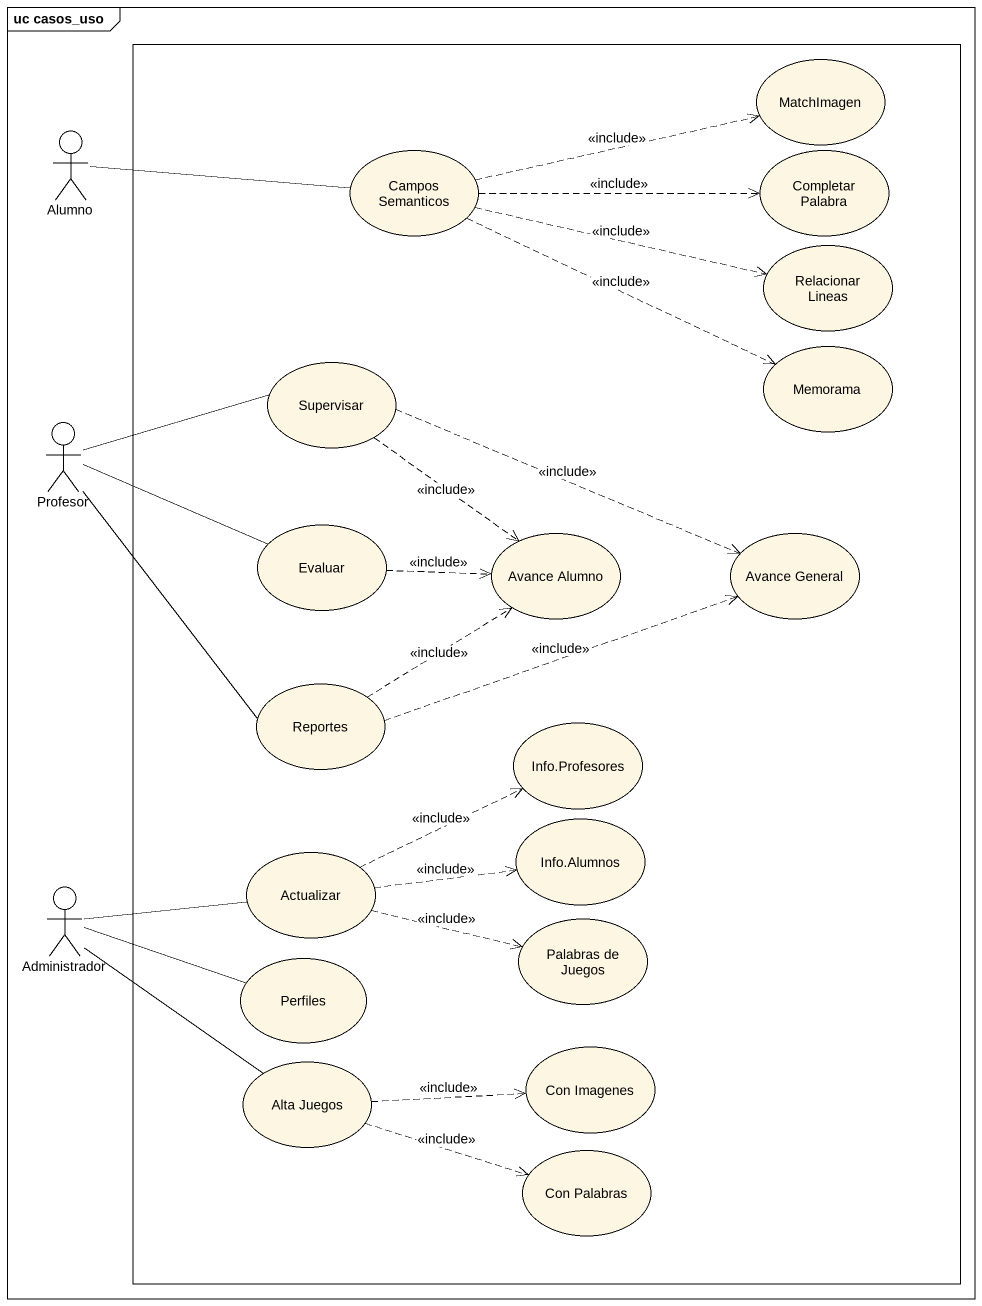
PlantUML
@startuml
mainframe uc casos_uso
rectangle " " as rectangle1 {
  usecase MatchImagen
  usecase "Campos Semanticos" as Campos_Semanticos
  usecase "Completar Palabra" as Completar_Palabra
  usecase "Relacionar Lineas" as Relacionar_Lineas
  usecase Supervisar
  usecase Memorama
  usecase Evaluar
  usecase "Avance Alumno" as Avance_Alumno
  usecase "Avance General" as Avance_General
  usecase Reportes
  usecase "Info.Profesores" as Info_Profesores
  usecase "Info.Alumnos" as Info_Alumnos
  usecase Actualizar
  usecase "Palabras de Juegos" as Palabras_de_Juegos
  usecase Perfiles
  usecase "Alta Juegos" as Alta_Juegos
  usecase "Con Imagenes" as Con_Imagenes
  usecase "Con Palabras" as Con_Palabras
}
actor Alumno
actor Profesor
actor Administrador
Alumno -right- Campos_Semanticos
Campos_Semanticos .right.> MatchImagen : <<include>>
Campos_Semanticos .right.> Completar_Palabra : <<include>>
Campos_Semanticos .right.> Relacionar_Lineas : <<include>>
Campos_Semanticos .right.> Memorama : <<include>>
Supervisar -left- Profesor
Supervisar ..> Avance_Alumno : <<include>>
Supervisar .right.> Avance_General : <<include>>
Evaluar -left- Profesor
Evaluar .right.> Avance_Alumno : <<include>>
Reportes -up- Profesor
Reportes .up.> Avance_Alumno : <<include>>
Reportes .right.> Avance_General : <<include>>
Administrador -right- Actualizar
Administrador -right- Perfiles
Administrador -- Alta_Juegos
Actualizar .right.> Info_Profesores : <<include>>
Actualizar .right.> Info_Alumnos : <<include>>
Actualizar .right.> Palabras_de_Juegos : <<include>>
Alta_Juegos .right.> Con_Imagenes : <<include>>
Alta_Juegos .right.> Con_Palabras : <<include>>
@enduml
